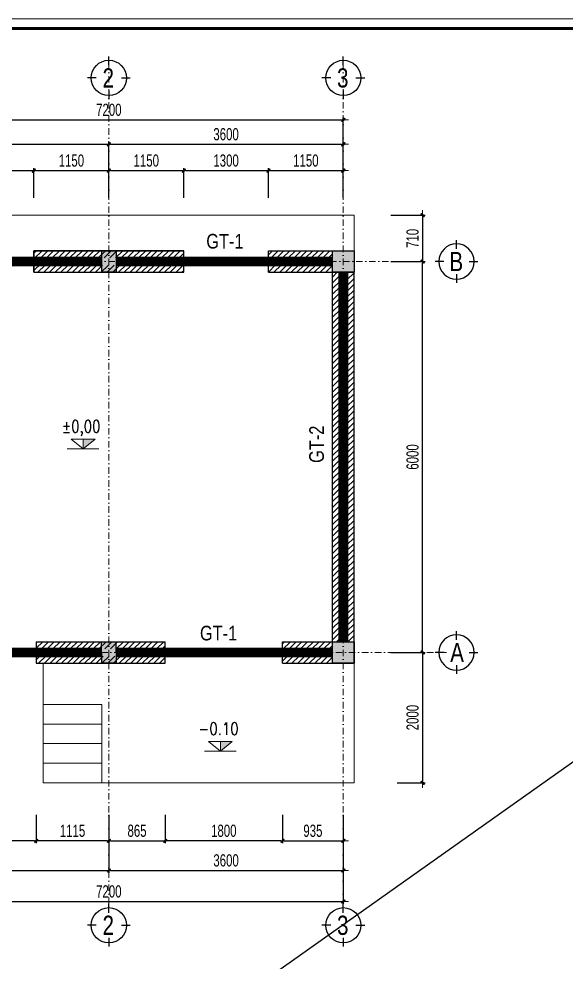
# Model space of a CAD drawing. Header units: millimetres. Extents: x -178395 to 493851, y -561170 to -280028.
# Drawn here: x 278115 to 286517, y -465143 to -450665 of the extents above; entities that cross this region are included whole.
import ezdxf
from ezdxf.enums import TextEntityAlignment as Align

# ---------------------------------------------------------------- set-up
doc = ezdxf.new("R2010")
doc.units = ezdxf.units.MM
doc.header["$MEASUREMENT"] = 0
doc.header["$PDMODE"] = 32
doc.linetypes.add('DASHDOT', pattern=[1, 0.5, -0.25, 0, -0.25])
doc.layers.get('Defpoints').update_dxf_attribs({"color": 1})
for name, color, linetype, lineweight in [('Dim', 252, 'Continuous', 13), ('hatch1', 136, 'Continuous', 9), ('Khungten_LCDI', 7, 'Continuous', 5), ('LC Dim', 8, 'Continuous', 18), ('LC Hatch', 252, 'Continuous', 9), ('LC ISO', 153, 'Continuous', 13), ('LC Net dam 1', 30, 'Continuous', 30), ('LC Net thay', 63, 'Continuous', 25), ('LC Net truc', 79, 'DASHDOT', 13), ('LC Text1', 3, 'Continuous', 20), ('LC Text2', 7, 'Continuous', 25), ('thay1', 63, 'Continuous', 18)]:
    doc.layers.add(name, color=color, linetype=linetype, lineweight=lineweight)
doc.layers.add('KCS_LANH_TO', color=3, linetype='Continuous')
doc.layers.add('KCS_Plotter', color=11, linetype='Continuous', plot=False)
doc.styles.add('EG 1', font='VHAVANB.TTF')
doc.styles.add('HOATBIF', font='hoatbif.shx', dxfattribs={"width": 0.7})
doc.styles.add('Khungten', font='VHAVAN.TTF', dxfattribs={"width": 0.9, "height": 5000})
doc.styles.add('LC 1', font='VHAVANB.TTF')
doc.styles.add('T1', font='Vnsimli.shx', dxfattribs={"width": 0.8})
doc.styles.add('T2', font='VHARIAL.TTF', dxfattribs={"width": 0.8})
doc.styles.add('Tahoma', font='tahoma_0.ttf')
doc.styles.add('Title', font='VHBLACK.TTF', dxfattribs={"width": 0.8})
doc.dimstyles.new('1-110', dxfattribs={"dimscale": 110, "dimtxt": 2.5, "dimasz": 0.35, "dimexe": 0.5, "dimexo": 1, "dimgap": 0.8, "dimtad": 1, "dimdec": 0, "dimzin": 0, "dimdsep": 46, "dimtxsty": 'HOATBIF', "dimblk1": 'DOT', "dimblk2": 'DOT', "dimsah": 1, "dimcen": -1, "dimdle": 1, "dimclrd": 256, "dimclre": 256, "dimclrt": 4, "dimadec": 3, "dimazin": 2, "dimtfac": 0.333333, "dimtdec": 0, "dimtix": 1, "dimtmove": 2, "dimatfit": 3, "dimldrblk": 'DOT', "dimfxl": 1, "dimtvp": 0.833333, "dimtolj": 1, "dimtzin": 0, "dimarcsym": 0})

# ---------------------------------------------------------------- blocks, each defined once
blk = doc.blocks.new('lcdi fix')
at = {"layer": 'Defpoints', "lineweight": 0}
blk.add_lwpolyline([(-1200, -14850), (-1200, 14850), (40800, 14850), (40800, -14850)], close=True, dxfattribs=at)
at = {"layer": 'Khungten_LCDI', "color": 5, "lineweight": 60}
blk.add_lwpolyline([(0, -14650), (0, 14650), (40600, 14650), (40600, -14650)], close=True, dxfattribs=at)
at = {"color": 7, "style": 'Khungten', "width": 0.8}
for tag, p in [('REVISION', (39499, -10746)), ('NGAYHT', (39546, -11609))]:
    blk.add_attdef(tag, text='', height=200, dxfattribs=at).set_placement(p, align=Align.CENTER)
at = {"layer": 'LC Text1', "color": 3, "style": 'LC 1', "width": 1.834006}
for tag, p, p2 in [('TENBANVE1', (36913, -8886), (40339, -8886)), ('TENBANVE2', (36913, -9562), (40339, -9562))]:
    blk.add_attdef(tag, text='', height=250, dxfattribs=at).set_placement(p, p2, align=Align.FIT)
at = {"layer": 'LC Text1', "style": 'Title', "width": 0.7}
blk.add_attdef('SOBANVE', text='', height=250, dxfattribs=at).set_placement((39562, -13896), align=Align.CENTER)
blk = doc.blocks.new('DOT')
at = {"layer": 'LC Dim'}
blk.add_line((-3, 0), (3, 0), dxfattribs=at)
at = {"layer": 'LC Dim', "color": 4}
blk.add_line((-1, -1), (1, 1), dxfattribs=at)
blk.add_lwpolyline([(0.5, 1), (-1, -0.5), (-0.5, -1), (1, 0.5)], close=True, dxfattribs=at)
blk = doc.blocks.new('*D696')
at = {"layer": 'Defpoints', "color": 0, "ltscale": 2, "transparency": 16777216}
for p in [(279496, -452591), (275896, -453489), (279496, -453489)]:
    blk.add_point(p, dxfattribs=at)
at = {"layer": 'Dim', "lineweight": -2, "ltscale": 2, "transparency": 16777216}
for p, q in [((275896, -453414), (275896, -452553)), ((279496, -453414), (279496, -452553)), ((275922, -452591), (279470, -452591))]:
    blk.add_line(p, q, dxfattribs=at)
at = {"layer": 'Dim', "lineweight": -2, "ltscale": 2, "transparency": 16777216, "xscale": 26.25, "yscale": 26.25, "zscale": 26.25, "rotation": 180}
blk.add_blockref('DOT', (275896, -452591), dxfattribs=at)
at = {"layer": 'Dim', "lineweight": -2, "ltscale": 2, "transparency": 16777216, "xscale": 26.25, "yscale": 26.25, "zscale": 26.25}
blk.add_blockref('DOT', (279496, -452591), dxfattribs=at)
at = {"layer": 'Dim', "color": 4, "ltscale": 2, "transparency": 16777216, "insert": (277696, -452437), "char_height": 187.5, "attachment_point": 5, "style": 'HOATBIF'}
blk.add_mtext('\\A1;3600', dxfattribs=at)
blk = doc.blocks.new('_Dot')
at = {"color": 0, "linetype": 'ByBlock', "lineweight": -2}
blk.add_line((-0.5, 0), (-1, 0), dxfattribs=at)
at = {"color": 0, "linetype": 'ByBlock', "const_width": 0.5}
blk.add_lwpolyline([(-0.25, 0, 1), (0.25, 0, 1)], format="xyb", close=True, dxfattribs=at)
blk = doc.blocks.new('*D697')
at = {"layer": 'Defpoints', "color": 0, "ltscale": 2, "transparency": 16777216}
for p in [(283096, -452591), (279496, -453489), (283096, -453489)]:
    blk.add_point(p, dxfattribs=at)
at = {"layer": 'Dim', "lineweight": -2, "ltscale": 2, "transparency": 16777216}
for p, q in [((279496, -453414), (279496, -452553)), ((283096, -453414), (283096, -452553)), ((279522, -452591), (283070, -452591))]:
    blk.add_line(p, q, dxfattribs=at)
at = {"layer": 'Dim', "lineweight": -2, "ltscale": 2, "transparency": 16777216, "xscale": 26.25, "yscale": 26.25, "zscale": 26.25, "rotation": 180}
blk.add_blockref('DOT', (279496, -452591), dxfattribs=at)
at = {"layer": 'Dim', "lineweight": -2, "ltscale": 2, "transparency": 16777216, "xscale": 26.25, "yscale": 26.25, "zscale": 26.25}
blk.add_blockref('DOT', (283096, -452591), dxfattribs=at)
at = {"layer": 'Dim', "color": 4, "ltscale": 2, "transparency": 16777216, "insert": (281296, -452437), "char_height": 187.5, "attachment_point": 5, "style": 'HOATBIF'}
blk.add_mtext('\\A1;3600', dxfattribs=at)
blk = doc.blocks.new('*D698')
at = {"layer": 'Defpoints', "color": 0, "ltscale": 2, "transparency": 16777216}
for p in [(283096, -452216), (275896, -453489), (283096, -453489)]:
    blk.add_point(p, dxfattribs=at)
at = {"layer": 'Dim', "lineweight": -2, "ltscale": 2, "transparency": 16777216}
for p, q in [((275896, -453414), (275896, -452178)), ((275922, -452216), (283070, -452216)), ((283096, -453414), (283096, -452178))]:
    blk.add_line(p, q, dxfattribs=at)
at = {"layer": 'Dim', "lineweight": -2, "ltscale": 2, "transparency": 16777216, "xscale": 26.25, "yscale": 26.25, "zscale": 26.25, "rotation": 180}
blk.add_blockref('DOT', (275896, -452216), dxfattribs=at)
at = {"layer": 'Dim', "lineweight": -2, "ltscale": 2, "transparency": 16777216, "xscale": 26.25, "yscale": 26.25, "zscale": 26.25}
blk.add_blockref('DOT', (283096, -452216), dxfattribs=at)
at = {"layer": 'Dim', "color": 4, "ltscale": 2, "transparency": 16777216, "insert": (279496, -452062), "char_height": 187.5, "attachment_point": 5, "style": 'HOATBIF'}
blk.add_mtext('\\A1;7200', dxfattribs=at)
blk = doc.blocks.new('KyHieu TrucDinhVi')
at = {"color": 7, "lineweight": 30}
for p, q in [((0, 2.36), (0, 4)), ((-2.36, 0), (-4, 0)), ((2.36, 0), (4, 0)), ((0, -2.36), (0, -4))]:
    blk.add_line(p, q, dxfattribs=at)
blk.add_circle((0, 0), 3.3, dxfattribs=at)
at = {"ltscale": 20, "style": 'Tahoma'}
blk.add_attdef('AA', text='', height=3, dxfattribs=at).set_placement((0, 0), align=Align.MIDDLE_CENTER)
blk = doc.blocks.new('*D699')
at = {"layer": 'Defpoints', "color": 0, "ltscale": 2, "transparency": 16777216}
for p in [(278346, -452995), (277046, -453489), (278346, -453489)]:
    blk.add_point(p, dxfattribs=at)
at = {"layer": 'Dim', "lineweight": -2, "ltscale": 2, "transparency": 16777216}
for p, q in [((277046, -453414), (277046, -452957)), ((277072, -452995), (278320, -452995)), ((278346, -453414), (278346, -452957))]:
    blk.add_line(p, q, dxfattribs=at)
at = {"layer": 'Dim', "lineweight": -2, "ltscale": 2, "transparency": 16777216, "xscale": 26.25, "yscale": 26.25, "zscale": 26.25, "rotation": 180}
blk.add_blockref('DOT', (277046, -452995), dxfattribs=at)
at = {"layer": 'Dim', "lineweight": -2, "ltscale": 2, "transparency": 16777216, "xscale": 26.25, "yscale": 26.25, "zscale": 26.25}
blk.add_blockref('DOT', (278346, -452995), dxfattribs=at)
at = {"layer": 'Dim', "color": 4, "ltscale": 2, "transparency": 16777216, "insert": (277696, -452841), "char_height": 187.5, "attachment_point": 5, "style": 'HOATBIF'}
blk.add_mtext('\\A1;1300', dxfattribs=at)
blk = doc.blocks.new('*D700')
at = {"layer": 'Defpoints', "color": 0, "ltscale": 2, "transparency": 16777216}
for p in [(279496, -452995), (278346, -453489), (279496, -453489)]:
    blk.add_point(p, dxfattribs=at)
at = {"layer": 'Dim', "lineweight": -2, "ltscale": 2, "transparency": 16777216}
for p, q in [((278346, -453414), (278346, -452957)), ((278372, -452995), (279470, -452995)), ((279496, -453414), (279496, -452957))]:
    blk.add_line(p, q, dxfattribs=at)
at = {"layer": 'Dim', "lineweight": -2, "ltscale": 2, "transparency": 16777216, "xscale": 26.25, "yscale": 26.25, "zscale": 26.25, "rotation": 180}
blk.add_blockref('DOT', (278346, -452995), dxfattribs=at)
at = {"layer": 'Dim', "lineweight": -2, "ltscale": 2, "transparency": 16777216, "xscale": 26.25, "yscale": 26.25, "zscale": 26.25}
blk.add_blockref('DOT', (279496, -452995), dxfattribs=at)
at = {"layer": 'Dim', "color": 4, "ltscale": 2, "transparency": 16777216, "insert": (278921, -452841), "char_height": 187.5, "attachment_point": 5, "style": 'HOATBIF'}
blk.add_mtext('\\A1;1150', dxfattribs=at)
blk = doc.blocks.new('*D701')
at = {"layer": 'Defpoints', "color": 0, "ltscale": 2, "transparency": 16777216}
for p in [(280646, -452995), (279496, -453489), (280646, -453489)]:
    blk.add_point(p, dxfattribs=at)
at = {"layer": 'Dim', "lineweight": -2, "ltscale": 2, "transparency": 16777216}
for p, q in [((279496, -453414), (279496, -452957)), ((279522, -452995), (280620, -452995)), ((280646, -453414), (280646, -452957))]:
    blk.add_line(p, q, dxfattribs=at)
at = {"layer": 'Dim', "lineweight": -2, "ltscale": 2, "transparency": 16777216, "xscale": 26.25, "yscale": 26.25, "zscale": 26.25, "rotation": 180}
blk.add_blockref('DOT', (279496, -452995), dxfattribs=at)
at = {"layer": 'Dim', "lineweight": -2, "ltscale": 2, "transparency": 16777216, "xscale": 26.25, "yscale": 26.25, "zscale": 26.25}
blk.add_blockref('DOT', (280646, -452995), dxfattribs=at)
at = {"layer": 'Dim', "color": 4, "ltscale": 2, "transparency": 16777216, "insert": (280071, -452841), "char_height": 187.5, "attachment_point": 5, "style": 'HOATBIF'}
blk.add_mtext('\\A1;1150', dxfattribs=at)
blk = doc.blocks.new('*D702')
at = {"layer": 'Defpoints', "color": 0, "ltscale": 2, "transparency": 16777216}
for p in [(281946, -452995), (280646, -453489), (281946, -453489)]:
    blk.add_point(p, dxfattribs=at)
at = {"layer": 'Dim', "lineweight": -2, "ltscale": 2, "transparency": 16777216}
for p, q in [((280646, -453414), (280646, -452957)), ((280672, -452995), (281920, -452995)), ((281946, -453414), (281946, -452957))]:
    blk.add_line(p, q, dxfattribs=at)
at = {"layer": 'Dim', "lineweight": -2, "ltscale": 2, "transparency": 16777216, "xscale": 26.25, "yscale": 26.25, "zscale": 26.25, "rotation": 180}
blk.add_blockref('DOT', (280646, -452995), dxfattribs=at)
at = {"layer": 'Dim', "lineweight": -2, "ltscale": 2, "transparency": 16777216, "xscale": 26.25, "yscale": 26.25, "zscale": 26.25}
blk.add_blockref('DOT', (281946, -452995), dxfattribs=at)
at = {"layer": 'Dim', "color": 4, "ltscale": 2, "transparency": 16777216, "insert": (281296, -452841), "char_height": 187.5, "attachment_point": 5, "style": 'HOATBIF'}
blk.add_mtext('\\A1;1300', dxfattribs=at)
blk = doc.blocks.new('*D703')
at = {"layer": 'Defpoints', "color": 0, "ltscale": 2, "transparency": 16777216}
for p in [(283096, -452995), (281946, -453489), (283096, -453489)]:
    blk.add_point(p, dxfattribs=at)
at = {"layer": 'Dim', "lineweight": -2, "ltscale": 2, "transparency": 16777216}
for p, q in [((281946, -453414), (281946, -452957)), ((281972, -452995), (283070, -452995)), ((283096, -453414), (283096, -452957))]:
    blk.add_line(p, q, dxfattribs=at)
at = {"layer": 'Dim', "lineweight": -2, "ltscale": 2, "transparency": 16777216, "xscale": 26.25, "yscale": 26.25, "zscale": 26.25, "rotation": 180}
blk.add_blockref('DOT', (281946, -452995), dxfattribs=at)
at = {"layer": 'Dim', "lineweight": -2, "ltscale": 2, "transparency": 16777216, "xscale": 26.25, "yscale": 26.25, "zscale": 26.25}
blk.add_blockref('DOT', (283096, -452995), dxfattribs=at)
at = {"layer": 'Dim', "color": 4, "ltscale": 2, "transparency": 16777216, "insert": (282521, -452841), "char_height": 187.5, "attachment_point": 5, "style": 'HOATBIF'}
blk.add_mtext('\\A1;1150', dxfattribs=at)
blk = doc.blocks.new('*D707')
at = {"layer": 'Defpoints', "color": 0, "transparency": 16777216}
for p in [(283750, -453680), (283750, -454390), (284314, -454390)]:
    blk.add_point(p, dxfattribs=at)
at = {"layer": 'Dim', "lineweight": -2, "transparency": 16777216}
for p, q in [((283825, -453680), (284351, -453680)), ((284314, -453706), (284314, -454364)), ((283825, -454390), (284351, -454390))]:
    blk.add_line(p, q, dxfattribs=at)
at = {"layer": 'Dim', "lineweight": -2, "transparency": 16777216, "xscale": 26.25, "yscale": 26.25, "zscale": 26.25}
for p, rotation in [((284314, -453680), 90), ((284314, -454390), 270)]:
    blk.add_blockref('DOT', p, dxfattribs=dict(at, rotation=rotation))
at = {"layer": 'Dim', "color": 4, "transparency": 16777216, "insert": (284160, -454035), "char_height": 187.5, "attachment_point": 5, "rotation": 90, "style": 'HOATBIF'}
blk.add_mtext('\\A1;710', dxfattribs=at)
blk = doc.blocks.new('*D708')
at = {"layer": 'Defpoints', "color": 0, "ltscale": 2, "transparency": 16777216}
for p in [(283846, -460390), (283846, -462390), (284314, -462390)]:
    blk.add_point(p, dxfattribs=at)
at = {"layer": 'Dim', "lineweight": -2, "ltscale": 2, "transparency": 16777216}
for p, q in [((283921, -460390), (284351, -460390)), ((284314, -460416), (284314, -462364)), ((283921, -462390), (284351, -462390))]:
    blk.add_line(p, q, dxfattribs=at)
at = {"layer": 'Dim', "lineweight": -2, "ltscale": 2, "transparency": 16777216, "xscale": 26.25, "yscale": 26.25, "zscale": 26.25}
for p, rotation in [((284314, -460390), 90), ((284314, -462390), 270)]:
    blk.add_blockref('DOT', p, dxfattribs=dict(at, rotation=rotation))
at = {"layer": 'Dim', "color": 4, "ltscale": 2, "transparency": 16777216, "insert": (284160, -461390), "char_height": 187.5, "attachment_point": 5, "rotation": 90, "style": 'HOATBIF'}
blk.add_mtext('\\A1;2000', dxfattribs=at)
blk = doc.blocks.new('*D709')
at = {"layer": 'Defpoints', "color": 0, "ltscale": 2, "transparency": 16777216}
for p in [(283750, -454390), (284314, -454390), (283750, -460390)]:
    blk.add_point(p, dxfattribs=at)
at = {"layer": 'Dim', "lineweight": -2, "ltscale": 2, "transparency": 16777216}
for p, q in [((283825, -454390), (284351, -454390)), ((284314, -460364), (284314, -454416)), ((283825, -460390), (284351, -460390))]:
    blk.add_line(p, q, dxfattribs=at)
at = {"layer": 'Dim', "lineweight": -2, "ltscale": 2, "transparency": 16777216, "xscale": 26.25, "yscale": 26.25, "zscale": 26.25}
for p, rotation in [((284314, -454390), 90), ((284314, -460390), 270)]:
    blk.add_blockref('DOT', p, dxfattribs=dict(at, rotation=rotation))
at = {"layer": 'Dim', "color": 4, "ltscale": 2, "transparency": 16777216, "insert": (284160, -457390), "char_height": 187.5, "attachment_point": 5, "rotation": 90, "style": 'HOATBIF'}
blk.add_mtext('\\A1;6000', dxfattribs=at)
blk = doc.blocks.new('*D710')
at = {"layer": 'Defpoints', "color": 0, "ltscale": 2, "transparency": 16777216}
for p in [(282161, -462809), (283096, -462809), (283096, -463282)]:
    blk.add_point(p, dxfattribs=at)
at = {"layer": 'Dim', "lineweight": -2, "ltscale": 2, "transparency": 16777216}
for p, q in [((282161, -462884), (282161, -463319)), ((283096, -462884), (283096, -463319)), ((282187, -463282), (283070, -463282))]:
    blk.add_line(p, q, dxfattribs=at)
at = {"layer": 'Dim', "lineweight": -2, "ltscale": 2, "transparency": 16777216, "xscale": 26.25, "yscale": 26.25, "zscale": 26.25, "rotation": 180}
blk.add_blockref('DOT', (282161, -463282), dxfattribs=at)
at = {"layer": 'Dim', "lineweight": -2, "ltscale": 2, "transparency": 16777216, "xscale": 26.25, "yscale": 26.25, "zscale": 26.25}
blk.add_blockref('DOT', (283096, -463282), dxfattribs=at)
at = {"layer": 'Dim', "color": 4, "ltscale": 2, "transparency": 16777216, "insert": (282629, -463128), "char_height": 187.5, "attachment_point": 5, "style": 'HOATBIF'}
blk.add_mtext('\\A1;935', dxfattribs=at)
blk = doc.blocks.new('*D711')
at = {"layer": 'Defpoints', "color": 0, "ltscale": 2, "transparency": 16777216}
for p in [(275896, -462809), (279496, -462809), (279496, -463737)]:
    blk.add_point(p, dxfattribs=at)
at = {"layer": 'Dim', "lineweight": -2, "ltscale": 2, "transparency": 16777216}
for p, q in [((275896, -462884), (275896, -463774)), ((279496, -462884), (279496, -463774)), ((275922, -463737), (279470, -463737))]:
    blk.add_line(p, q, dxfattribs=at)
at = {"layer": 'Dim', "lineweight": -2, "ltscale": 2, "transparency": 16777216, "xscale": 26.25, "yscale": 26.25, "zscale": 26.25, "rotation": 180}
blk.add_blockref('DOT', (275896, -463737), dxfattribs=at)
at = {"layer": 'Dim', "lineweight": -2, "ltscale": 2, "transparency": 16777216, "xscale": 26.25, "yscale": 26.25, "zscale": 26.25}
blk.add_blockref('DOT', (279496, -463737), dxfattribs=at)
at = {"layer": 'Dim', "color": 4, "ltscale": 2, "transparency": 16777216, "insert": (277696, -463583), "char_height": 187.5, "attachment_point": 5, "style": 'HOATBIF'}
blk.add_mtext('\\A1;3600', dxfattribs=at)
blk = doc.blocks.new('*D712')
at = {"layer": 'Defpoints', "color": 0, "ltscale": 2, "transparency": 16777216}
for p in [(279496, -462809), (283096, -462809), (283096, -463737)]:
    blk.add_point(p, dxfattribs=at)
at = {"layer": 'Dim', "lineweight": -2, "ltscale": 2, "transparency": 16777216}
for p, q in [((279496, -462884), (279496, -463774)), ((283096, -462884), (283096, -463774)), ((279522, -463737), (283070, -463737))]:
    blk.add_line(p, q, dxfattribs=at)
at = {"layer": 'Dim', "lineweight": -2, "ltscale": 2, "transparency": 16777216, "xscale": 26.25, "yscale": 26.25, "zscale": 26.25, "rotation": 180}
blk.add_blockref('DOT', (279496, -463737), dxfattribs=at)
at = {"layer": 'Dim', "lineweight": -2, "ltscale": 2, "transparency": 16777216, "xscale": 26.25, "yscale": 26.25, "zscale": 26.25}
blk.add_blockref('DOT', (283096, -463737), dxfattribs=at)
at = {"layer": 'Dim', "color": 4, "ltscale": 2, "transparency": 16777216, "insert": (281296, -463583), "char_height": 187.5, "attachment_point": 5, "style": 'HOATBIF'}
blk.add_mtext('\\A1;3600', dxfattribs=at)
blk = doc.blocks.new('*D713')
at = {"layer": 'Defpoints', "color": 0, "ltscale": 2, "transparency": 16777216}
for p in [(275896, -462809), (283096, -462809), (283096, -464212)]:
    blk.add_point(p, dxfattribs=at)
at = {"layer": 'Dim', "lineweight": -2, "ltscale": 2, "transparency": 16777216}
for p, q in [((275896, -462884), (275896, -464250)), ((283096, -462884), (283096, -464250)), ((275922, -464212), (283070, -464212))]:
    blk.add_line(p, q, dxfattribs=at)
at = {"layer": 'Dim', "lineweight": -2, "ltscale": 2, "transparency": 16777216, "xscale": 26.25, "yscale": 26.25, "zscale": 26.25, "rotation": 180}
blk.add_blockref('DOT', (275896, -464212), dxfattribs=at)
at = {"layer": 'Dim', "lineweight": -2, "ltscale": 2, "transparency": 16777216, "xscale": 26.25, "yscale": 26.25, "zscale": 26.25}
blk.add_blockref('DOT', (283096, -464212), dxfattribs=at)
at = {"layer": 'Dim', "color": 4, "ltscale": 2, "transparency": 16777216, "insert": (279496, -464059), "char_height": 187.5, "attachment_point": 5, "style": 'HOATBIF'}
blk.add_mtext('\\A1;7200', dxfattribs=at)
blk = doc.blocks.new('*D714')
at = {"layer": 'Defpoints', "color": 0, "ltscale": 2, "transparency": 16777216}
for p in [(278381, -462809), (279496, -462809), (278381, -463282)]:
    blk.add_point(p, dxfattribs=at)
at = {"layer": 'Dim', "lineweight": -2, "ltscale": 2, "transparency": 16777216}
for p, q in [((278381, -462884), (278381, -463319)), ((279496, -462884), (279496, -463319)), ((279470, -463282), (278407, -463282))]:
    blk.add_line(p, q, dxfattribs=at)
at = {"layer": 'Dim', "lineweight": -2, "ltscale": 2, "transparency": 16777216, "xscale": 26.25, "yscale": 26.25, "zscale": 26.25, "rotation": 180}
blk.add_blockref('DOT', (278381, -463282), dxfattribs=at)
at = {"layer": 'Dim', "lineweight": -2, "ltscale": 2, "transparency": 16777216, "xscale": 26.25, "yscale": 26.25, "zscale": 26.25}
blk.add_blockref('DOT', (279496, -463282), dxfattribs=at)
at = {"layer": 'Dim', "color": 4, "ltscale": 2, "transparency": 16777216, "insert": (278939, -463128), "char_height": 187.5, "attachment_point": 5, "style": 'HOATBIF'}
blk.add_mtext('\\A1;1115', dxfattribs=at)
blk = doc.blocks.new('*D715')
at = {"layer": 'Defpoints', "color": 0, "ltscale": 2, "transparency": 16777216}
for p in [(277081, -462809), (278381, -462809), (277081, -463282)]:
    blk.add_point(p, dxfattribs=at)
at = {"layer": 'Dim', "lineweight": -2, "ltscale": 2, "transparency": 16777216}
for p, q in [((277081, -462884), (277081, -463319)), ((278381, -462884), (278381, -463319)), ((278355, -463282), (277107, -463282))]:
    blk.add_line(p, q, dxfattribs=at)
at = {"layer": 'Dim', "lineweight": -2, "ltscale": 2, "transparency": 16777216, "xscale": 26.25, "yscale": 26.25, "zscale": 26.25, "rotation": 180}
blk.add_blockref('DOT', (277081, -463282), dxfattribs=at)
at = {"layer": 'Dim', "lineweight": -2, "ltscale": 2, "transparency": 16777216, "xscale": 26.25, "yscale": 26.25, "zscale": 26.25}
blk.add_blockref('DOT', (278381, -463282), dxfattribs=at)
at = {"layer": 'Dim', "color": 4, "ltscale": 2, "transparency": 16777216, "insert": (277731, -463128), "char_height": 187.5, "attachment_point": 5, "style": 'HOATBIF'}
blk.add_mtext('\\A1;1300', dxfattribs=at)
blk = doc.blocks.new('Caodo1')
at = {"layer": 'LC Text1'}
blk.add_hatch(color=4, dxfattribs=at).paths.add_polyline_path([(0, 200), (0, 0), (243, 200)])
at = {"layer": 'LC Text1', "color": 4}
for p, q in [((0, 0), (0, 200)), ((324, 0), (-324, 0))]:
    blk.add_line(p, q, dxfattribs=at)
blk.add_lwpolyline([(-243, 200), (243, 200), (0, 0), (0, 0)], close=True, dxfattribs=at)
at = {"layer": 'LC Text1', "color": 4, "style": 'T1', "width": 0.8}
blk.add_attdef('%%P0,00', text='', height=250, dxfattribs=at).set_placement((-39, 460), align=Align.MIDDLE_CENTER)
blk = doc.blocks.new('*D889')
at = {"layer": 'Defpoints', "color": 0, "ltscale": 2, "transparency": 16777216}
for p in [(280361, -462809), (282161, -462809), (280361, -463282)]:
    blk.add_point(p, dxfattribs=at)
at = {"layer": 'Dim', "lineweight": -2, "ltscale": 2, "transparency": 16777216}
for p, q in [((280361, -462884), (280361, -463319)), ((282161, -462884), (282161, -463319)), ((282135, -463282), (280387, -463282))]:
    blk.add_line(p, q, dxfattribs=at)
at = {"layer": 'Dim', "lineweight": -2, "ltscale": 2, "transparency": 16777216, "xscale": 26.25, "yscale": 26.25, "zscale": 26.25, "rotation": 180}
blk.add_blockref('DOT', (280361, -463282), dxfattribs=at)
at = {"layer": 'Dim', "lineweight": -2, "ltscale": 2, "transparency": 16777216, "xscale": 26.25, "yscale": 26.25, "zscale": 26.25}
blk.add_blockref('DOT', (282161, -463282), dxfattribs=at)
at = {"layer": 'Dim', "color": 4, "ltscale": 2, "transparency": 16777216, "insert": (281261, -463128), "char_height": 187.5, "attachment_point": 5, "style": 'HOATBIF'}
blk.add_mtext('\\A1;1800', dxfattribs=at)
blk = doc.blocks.new('*D890')
at = {"layer": 'Defpoints', "color": 0, "ltscale": 2, "transparency": 16777216}
for p in [(279496, -462927), (280361, -462927), (280361, -463282)]:
    blk.add_point(p, dxfattribs=at)
at = {"layer": 'Dim', "lineweight": -2, "ltscale": 2, "transparency": 16777216}
for p, q in [((279496, -463002), (279496, -463319)), ((280361, -463002), (280361, -463319)), ((279522, -463282), (280335, -463282))]:
    blk.add_line(p, q, dxfattribs=at)
at = {"layer": 'Dim', "lineweight": -2, "ltscale": 2, "transparency": 16777216, "xscale": 26.25, "yscale": 26.25, "zscale": 26.25, "rotation": 180}
blk.add_blockref('DOT', (279496, -463282), dxfattribs=at)
at = {"layer": 'Dim', "lineweight": -2, "ltscale": 2, "transparency": 16777216, "xscale": 26.25, "yscale": 26.25, "zscale": 26.25}
blk.add_blockref('DOT', (280361, -463282), dxfattribs=at)
at = {"layer": 'Dim', "color": 4, "ltscale": 2, "transparency": 16777216, "insert": (279929, -463128), "char_height": 187.5, "attachment_point": 5, "style": 'HOATBIF'}
blk.add_mtext('\\A1;865', dxfattribs=at)

msp = doc.modelspace()

# ---------------------------------------------------------------- hatches: boundary and pattern name
at = {"layer": 'hatch1', "ltscale": 2}
h = msp.add_hatch(dxfattribs=at)
h.set_pattern_fill('ANSI31', color=256, scale=500)
h.set_pattern_definition([(45, (-379283.14, 314165.55), (-44.194174, 44.194174), [])])
h.paths.add_polyline_path([(280646.2, -454225.1), (278346.2, -454225.1), (278346.2, -454555.1), (280646.2, -454555.1)])
h.paths.add_polyline_path([(279386.2, -454445.1), (278456.2, -454445.1), (278456.2, -454335.1), (279386.2, -454335.1), (279606.2, -454335.1), (280536.2, -454335.1), (280536.2, -454445.1), (279606.2, -454445.1)], flags=16)
h.paths.add_polyline_path([(282931.2, -454445.1), (282056.2, -454445.1), (282056.2, -454335.1), (282931.2, -454335.1), (282931.2, -454225.1), (281946.2, -454225.1), (281946.2, -454555.1), (282931.2, -454555.1)])
h.paths.add_polyline_path([(283041.2, -454555.1), (282931.2, -454555.1), (282931.2, -460225.1), (283041.2, -460225.1)])
h.paths.add_polyline_path([(283261.2, -454555.1), (283151.2, -454555.1), (283151.2, -460225.1), (283261.2, -460225.1)])
h.paths.add_polyline_path([(282931.2, -460225.1), (282161.2, -460225.1), (282161.2, -460555.1), (282931.2, -460555.1), (282931.2, -460445.1), (282271.2, -460445.1), (282271.2, -460335.1), (282931.2, -460335.1)])
h.paths.add_polyline_path([(280361.2, -460225.1), (278381.2, -460225.1), (278381.2, -460555.1), (280361.2, -460555.1)])
h.paths.add_polyline_path([(279606.2, -460335.1), (280251.2, -460335.1), (280251.2, -460445.1), (279606.2, -460445.1), (279386.2, -460445.1), (278491.2, -460445.1), (278491.2, -460335.1), (279386.2, -460335.1)], flags=16)
h.paths.add_polyline_path([(277081.2, -460225.1), (276061.2, -460225.1), (276061.2, -460335.1), (276971.2, -460335.1), (276971.2, -460445.1), (276061.2, -460445.1), (276061.2, -460555.1), (277081.2, -460555.1)])
h.paths.add_polyline_path([(275841.2, -454555.1), (275731.2, -454555.1), (275731.2, -460225.1), (275841.2, -460225.1)])
h.paths.add_polyline_path([(276061.2, -454555.1), (275951.2, -454555.1), (275951.2, -460225.1), (276061.2, -460225.1)])
h.paths.add_polyline_path([(277046.2, -454225.1), (276061.2, -454225.1), (276061.2, -454335.1), (276936.2, -454335.1), (276936.2, -454445.1), (276061.2, -454445.1), (276061.2, -454555.1), (277046.2, -454555.1)])
at = {"layer": 'LC Hatch', "ltscale": 250}
h = msp.add_hatch(dxfattribs=at)
h.set_pattern_fill('BTCT', color=256, scale=40)
h.set_pattern_definition([(50, (1e-10, 0), (286.90407, -25.10085), [30, -330]), (355, (1e-10, 0), (-55.50053, 300.87685), [24, -264]), (100.4514, (23.9, -2.1), (231.40375, 275.77582), [25.49608, -280.45684]), (46.1842, (1e-10, 80), (426.89642, -66.2076), [45, -495]), (96.6356, (35.57, 74.5), (373.86508, 389.64715), [38.2441, -420.6852]), (351.1842, (1e-10, 80), (373.86478, 389.64744), [36, -396]), (21, (40, 60), (238.76282, -161.04756), [30, -330]), (326, (40, 60), (97.32613, 290.06002), [24, -264]), (71.4514, (59.9, 46.58), (336.08905, 129.0122), [25.49608, -280.45684]), (37.5, (1e-10, 0), (4.863942, 133.157542), [0, -260.8, 0, -268, 0, -265]), (7.5, (1e-10, 0), (105.227815, 157.764685), [0, -152.8, 0, -254.8, 0, -101]), (327.5, (-89.2, 0), (213.528974, -9.021949), [0, -100, 0, -312, 0, -414]), (317.5, (-129.2, 0), (233.27447, 40.04199), [0, -130, 0, -207.2, 0, -294]), (45, (1e-10, 0), (-106.066017, 106.066017), []), (45, (70.71, 0), (-106.066017, 106.066017), [])])
h.paths.add_polyline_path([(276061.2, -454225.1), (275731.2, -454225.1), (275731.2, -454555.1), (276061.2, -454555.1)])
h.paths.add_polyline_path([(279606.2, -454225.1), (279386.2, -454225.1), (279386.2, -454555.1), (279606.2, -454555.1)])
h.paths.add_polyline_path([(283261.2, -454225.1), (282931.2, -454225.1), (282931.2, -454555.1), (283261.2, -454555.1)])
h.paths.add_polyline_path([(283261.2, -460225.1), (282931.2, -460225.1), (282931.2, -460555.1), (283261.2, -460555.1)])
h.paths.add_polyline_path([(279605.2, -460225.1), (279385.2, -460225.1), (279386.2, -460555.1), (279606.2, -460555.1)])
h.paths.add_polyline_path([(276061.2, -460225.1), (275731.2, -460225.1), (275731.2, -460555.1), (276061.2, -460555.1)])

# ---------------------------------------------------------------- linework, layer by layer
at = {"layer": 'KCS_LANH_TO', "color": 2, "const_width": 150}
for points in [[(276061.2, -454390.1), (279386.2, -454390.1)], [(279605.7, -454390.1), (282930.7, -454390.1)], [(283096.2, -454555.1), (283096.2, -460225.1)], [(276061.2, -460390.1), (279386.2, -460390.1)], [(279605.7, -460390.1), (282930.7, -460390.1)]]:
    msp.add_lwpolyline(points, dxfattribs=at)
at = {"layer": 'KCS_Plotter', "ltscale": 250}
msp.add_line((271251, -472940.4), (302751, -450665.4), dxfattribs=at)
at = {"layer": 'LC Net dam 1', "ltscale": 2}
for p, q in [((278346.2, -454555.1), (278346.2, -454225.1)), ((278346.2, -454225.1), (280646.2, -454225.1)), ((280646.2, -454555.1), (280646.2, -454225.1)), ((281946.2, -454555.1), (281946.2, -454225.1)), ((282056.2, -454335.1), (282931.2, -454335.1)), ((282056.2, -454445.1), (282056.2, -454335.1)), ((278381.2, -460225.1), (278381.2, -460555.1)), ((280361.2, -460555.1), (280361.2, -460225.1)), ((282161.2, -460555.1), (282161.2, -460225.1)), ((282271.2, -460445.1), (282271.2, -460335.1))]:
    msp.add_line(p, q, dxfattribs=at)
at = {"layer": 'LC Net dam 1', "ltscale": 250}
msp.add_line((281946.2, -454225.1), (282931.2, -454225.1), dxfattribs=at)
at = {"layer": 'LC Net dam 1', "ltscale": 500}
for p, q in [((282931.2, -460555.1), (282931.2, -454225.1)), ((282056.2, -454445.1), (282931.2, -454445.1)), ((278346.2, -454555.1), (280646.2, -454555.1)), ((281946.2, -454555.1), (283261.2, -454555.1)), ((283041.2, -460225.1), (283041.2, -454555.1)), ((283151.2, -460225.1), (283151.2, -454555.1)), ((283261.2, -460555.1), (283261.2, -454555.1)), ((278381.2, -460225.1), (280361.2, -460225.1)), ((282161.2, -460225.1), (283261.2, -460225.1)), ((282271.2, -460335.1), (282931.2, -460335.1)), ((282271.2, -460445.1), (282931.2, -460445.1)), ((278381.2, -460555.1), (280361.2, -460555.1)), ((282161.2, -460555.1), (283261.2, -460555.1))]:
    msp.add_line(p, q, dxfattribs=at)
at = {"layer": 'LC Net dam 1', "ltscale": 2}
msp.add_lwpolyline([(278346.2, -454555.1), (280646.2, -454555.1), (280646.2, -454225.1), (278346.2, -454225.1)], close=True, dxfattribs=at)
at = {"layer": 'LC Net dam 1', "ltscale": 500}
for points in [[(279386.2, -454225.1), (279606.2, -454225.1), (279606.2, -454555.1), (279386.2, -454555.1)], [(279385.2, -460225.1), (279605.2, -460225.1), (279606.2, -460555.1), (279386.2, -460555.1)], [(282931.2, -460225.1), (283261.2, -460225.1), (283261.2, -460555.1), (282931.2, -460555.1)]]:
    msp.add_lwpolyline(points, close=True, dxfattribs=at)
at = {"layer": 'LC Net dam 1', "ltscale": 250}
msp.add_lwpolyline([(282931.2, -454225.1), (283261.2, -454225.1), (283261.2, -454555.1), (282931.2, -454555.1)], close=True, dxfattribs=at)
at = {"layer": 'LC Net dam 1', "ltscale": 2}
for points in [[(279386.2, -454335.1), (278456.2, -454335.1), (278456.2, -454445.1), (279386.2, -454445.1)], [(279606.2, -454445.1), (280536.2, -454445.1), (280536.2, -454335.1), (279606.2, -454335.1)], [(279386.2, -460335.1), (278491.2, -460335.1), (278491.2, -460445.1), (279386.2, -460445.1)], [(279606.2, -460445.1), (280251.2, -460445.1), (280251.2, -460335.1), (279606.2, -460335.1)]]:
    msp.add_lwpolyline(points, dxfattribs=at)
at = {"layer": 'LC Net truc', "ltscale": 200}
for p, q in [((279496.2, -464249.8), (279496.2, -451254.2)), ((283096.2, -464249.8), (283096.2, -451254.2)), ((274487, -454390.1), (283823, -454390.1)), ((274375.8, -460390.1), (284717.3, -460390.1))]:
    msp.add_line(p, q, dxfattribs=at)
at = {"layer": 'thay1', "ltscale": 2}
for p, q in [((283261.2, -460390.1), (283261.2, -462390.1)), ((278486.2, -460555.1), (278486.2, -462390.1)), ((279386.2, -461190.1), (278486.2, -461190.1)), ((279386.2, -461190.1), (279386.2, -462390.1)), ((279386.2, -461490.1), (278486.2, -461490.1)), ((279386.2, -461790.1), (278486.2, -461790.1)), ((279386.2, -462090.1), (278486.2, -462090.1)), ((279386.2, -462390.1), (278486.2, -462390.1)), ((279386.2, -462390.1), (283261.2, -462390.1))]:
    msp.add_line(p, q, dxfattribs=at)
msp.add_lwpolyline([(283261.2, -454225.1), (283261.2, -453680.1), (275731.2, -453680.1), (275731.2, -454225.1)], dxfattribs=at)

# ---------------------------------------------------------------- block references
at = {"layer": 'LC ISO'}
ref = msp.add_blockref('KyHieu TrucDinhVi', (279496.2, -451571.9), dxfattribs=dict(at, xscale=82, yscale=82, zscale=82))
ref.add_attrib('AA', '2', dxfattribs={"layer": '0', "ltscale": 20, "height": 295.2, "style": 'EG 1', "width": 0.8}).set_placement((279487.3, -451571.9), align=Align.MIDDLE_CENTER)
ref = msp.add_blockref('KyHieu TrucDinhVi', (283096.2, -451571.9), dxfattribs=dict(at, xscale=82, yscale=82, zscale=82))
ref.add_attrib('AA', '3', dxfattribs={"layer": '0', "ltscale": 20, "height": 295.2, "style": 'EG 1', "width": 0.8}).set_placement((283087.3, -451571.9), align=Align.MIDDLE_CENTER)
ref = msp.add_blockref('KyHieu TrucDinhVi', (284833.4, -454390.1), dxfattribs=dict(at, xscale=-82, yscale=82, zscale=82))
ref.add_attrib('AA', 'b', dxfattribs={"layer": '0', "ltscale": 20, "height": 295.2, "style": 'EG 1', "width": 0.8}).set_placement((284830.9, -454390.1), align=Align.MIDDLE_CENTER)
ref = msp.add_blockref('KyHieu TrucDinhVi', (284833.4, -460390.1), dxfattribs=dict(at, xscale=-82, yscale=82, zscale=82))
ref.add_attrib('AA', 'a', dxfattribs={"layer": '0', "ltscale": 20, "height": 295.2, "style": 'EG 1', "width": 0.8}).set_placement((284842.5, -460390.1), align=Align.MIDDLE_CENTER)
ref = msp.add_blockref('KyHieu TrucDinhVi', (279496.2, -464577.8), dxfattribs=dict(at, xscale=82, yscale=82, zscale=82))
ref.add_attrib('AA', '2', dxfattribs={"layer": '0', "ltscale": 20, "height": 295.2, "style": 'EG 1', "width": 0.8}).set_placement((279487.3, -464577.8), align=Align.MIDDLE_CENTER)
ref = msp.add_blockref('KyHieu TrucDinhVi', (283096.2, -464577.8), dxfattribs=dict(at, xscale=82, yscale=82, zscale=82))
ref.add_attrib('AA', '3', dxfattribs={"layer": '0', "ltscale": 20, "height": 295.2, "style": 'EG 1', "width": 0.8}).set_placement((283087.3, -464577.8), align=Align.MIDDLE_CENTER)
at = {"layer": 'LC Net thay', "xscale": 0.75, "yscale": 0.75, "zscale": 0.75}
msp.add_blockref('lcdi fix', (272151, -461802.9), dxfattribs=at)
at = {"layer": 'LC Text1'}
ref = msp.add_blockref('Caodo1', (279101.5, -457265.2), dxfattribs=dict(at, xscale=0.75, yscale=0.75, zscale=0.75))
ref.add_attrib('%%P0,00', '%%p0,00', dxfattribs={"layer": 'LC Text2', "height": 187.5, "style": 'T1', "width": 0.8}).set_placement((279072.2, -456920.6), align=Align.MIDDLE_CENTER)
ref = msp.add_blockref('Caodo1', (281209.7, -461905.5), dxfattribs=dict(at, xscale=0.75, yscale=0.75, zscale=0.75))
ref.add_attrib('%%P0,00', '-0.10', dxfattribs={"layer": 'LC Text2', "height": 187.5, "style": 'T1', "width": 0.8}).set_placement((281180.4, -461560.9), align=Align.MIDDLE_CENTER)

# ---------------------------------------------------------------- texts
at = {"layer": 'LC Text2', "style": 'T2', "width": 0.8}
for p in [(280992.2, -454191), (280895.3, -460205.8)]:
    msp.add_text('gt-1', height=225, dxfattribs=at).set_placement(p)
msp.add_text('gt-2', height=225, rotation=90, dxfattribs=at).set_placement((282797.8, -457481.4))

# ---------------------------------------------------------------- dimensions: what is measured, and where the dimension line sits
at = {"layer": 'Dim', "ltscale": 2}
for base, p1, p2, picture, middle in [((283096.2, -452216), (275896.2, -453488.9), (283096.2, -453488.9), '*D698', (279496.2, -452062.2)), ((279496.2, -452590.6), (275896.2, -453488.9), (279496.2, -453488.9), '*D696', (277696.2, -452436.8)), ((283096.2, -452590.6), (279496.2, -453488.9), (283096.2, -453488.9), '*D697', (281296.2, -452436.8)), ((278346.2, -452994.8), (277046.2, -453488.9), (278346.2, -453488.9), '*D699', (277696.2, -452841)), ((279496.2, -452994.8), (278346.2, -453488.9), (279496.2, -453488.9), '*D700', (278921.2, -452841)), ((280646.2, -452994.8), (279496.2, -453488.9), (280646.2, -453488.9), '*D701', (280071.2, -452841)), ((281946.2, -452994.8), (280646.2, -453488.9), (281946.2, -453488.9), '*D702', (281296.2, -452841)), ((283096.2, -452994.8), (281946.2, -453488.9), (283096.2, -453488.9), '*D703', (282521.2, -452841)), ((279496.2, -463736.7), (275896.2, -462809.4), (279496.2, -462809.4), '*D711', (277696.2, -463583)), ((283096.2, -464212.3), (275896.2, -462809.4), (283096.2, -462809.4), '*D713', (279496.2, -464058.5)), ((277081.2, -463281.6), (278381.2, -462809.4), (277081.2, -462809.4), '*D715', (277731.2, -463127.8)), ((278381.2, -463281.6), (279496.2, -462809.4), (278381.2, -462809.4), '*D714', (278938.7, -463127.8)), ((283096.2, -463736.7), (279496.2, -462809.4), (283096.2, -462809.4), '*D712', (281296.2, -463583)), ((280361.2, -463281.6), (282161.2, -462809.4), (280361.2, -462809.4), '*D889', (281261.2, -463127.8)), ((283096.2, -463281.6), (282161.2, -462809.4), (283096.2, -462809.4), '*D710', (282628.7, -463127.8)), ((280361.2, -463281.6), (279496.2, -462926.9), (280361.2, -462926.9), '*D890', (279928.7, -463127.8))]:
    dim = msp.add_linear_dim(base=base, p1=p1, p2=p2, dimstyle='1-110', override={"dimscale": 75}, dxfattribs=at)
    dim.commit()
    dim.dimension.update_dxf_attribs({"geometry": picture, "text_midpoint": middle})
at = {"layer": 'Dim'}
dim = msp.add_linear_dim(base=(284313.6, -454390.1), p1=(283749.8, -453680.1), p2=(283749.8, -454390.1), angle=90, dimstyle='1-110', override={"dimscale": 75}, dxfattribs=at)
dim.commit()
dim.dimension.update_dxf_attribs({"geometry": '*D707', "text_midpoint": (284159.8, -454035.1)})
at = {"layer": 'Dim', "ltscale": 2}
for base, p1, p2, picture, middle in [((284313.6, -454390.1), (283749.8, -460390.1), (283749.8, -454390.1), '*D709', (284159.8, -457390.1)), ((284313.6, -462390.1), (283845.6, -460390.1), (283845.6, -462390.1), '*D708', (284159.8, -461390.1))]:
    dim = msp.add_linear_dim(base=base, p1=p1, p2=p2, angle=90, dimstyle='1-110', override={"dimscale": 75}, dxfattribs=at)
    dim.commit()
    dim.dimension.update_dxf_attribs({"geometry": picture, "text_midpoint": middle})

doc.saveas('drawing.dxf')
